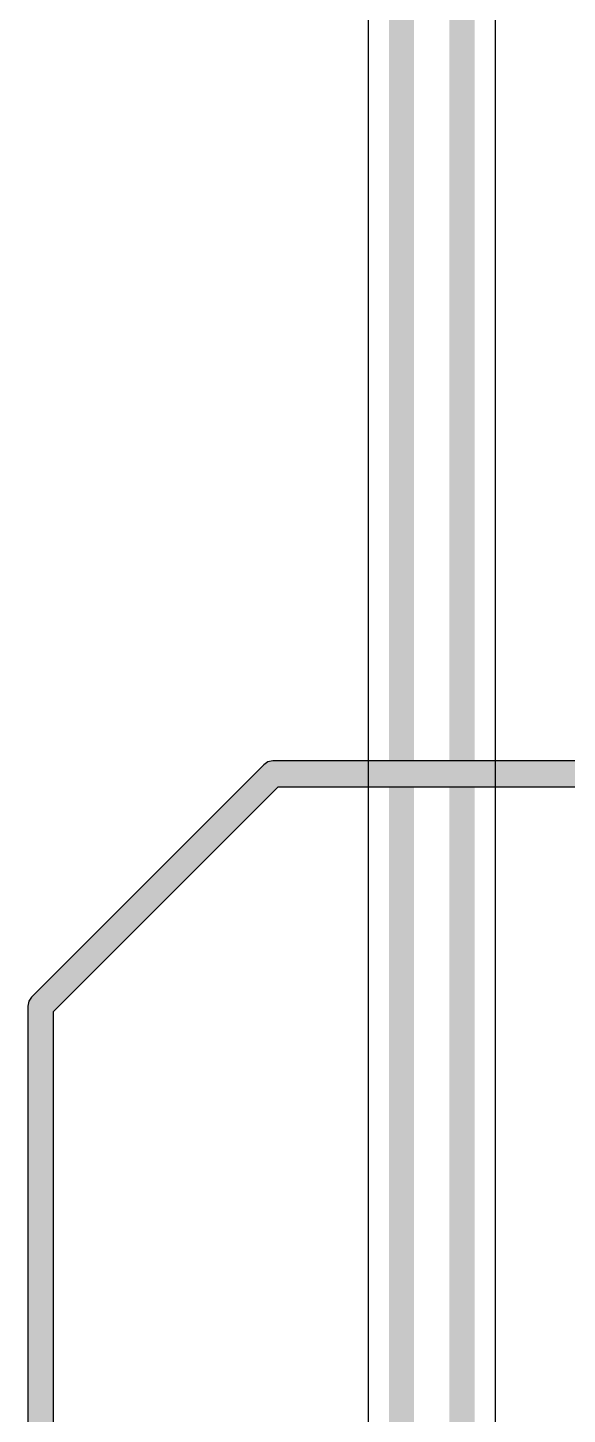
# Model space of a CAD drawing. Header units: inches. Extents: x 2.95 to 6.74, y 1.23 to 4.83.
# Drawn here: x 3.668 to 3.882, y 3.264 to 3.813 of the extents above; entities that cross this region are included whole.
import ezdxf

# ---------------------------------------------------------------- set-up
doc = ezdxf.new("R2010")
doc.units = ezdxf.units.IN
doc.header["$MEASUREMENT"] = 0
doc.layers.add('Bottom Layer', color=5, linetype='Continuous')
doc.layers.add('PWR', color=16, linetype='Continuous')

msp = doc.modelspace()

# ---------------------------------------------------------------- linework, layer by layer
at = {"layer": 'Bottom Layer'}
for p, q in [((3.80275, 4.294), (3.80275, 2.58798)), ((3.85325, 2.529), (3.85325, 4.25351))]:
    msp.add_line(p, q, dxfattribs=at)
for points in [[(3.816, 2.539, 0.01, 0.01, 0), (3.816, 4.294, 0.01, 0.01, 0)], [(3.84, 2.529, 0.01, 0.01, 0), (3.84, 4.259, 0.01, 0.01, 0)]]:
    msp.add_lwpolyline(points, format="xyseb", dxfattribs=at)
at = {"layer": 'PWR'}
for p, q in [((3.7614, 3.5216), (3.6694, 3.4296)), ((3.76305, 3.52271), (3.7614, 3.5216)), ((3.765, 3.5231), (3.76305, 3.52271)), ((4.01489, 3.5231), (3.765, 3.5231)), ((3.6781, 3.42389), (3.76711, 3.5129)), ((3.76711, 3.5129), (4.017, 3.5129)), ((3.66829, 3.42795), (3.6679, 3.426)), ((3.6694, 3.4296), (3.66829, 3.42795)), ((3.6679, 3.426), (3.6679, 3.0801)), ((3.6781, 3.075), (3.6781, 3.42389))]:
    msp.add_line(p, q, dxfattribs=at)
for points in [[(3.673, 3.426, 0.01, 0.01, 0), (3.765, 3.518, 0.01, 0.01, 0)], [(3.765, 3.518, 0.01, 0.01, 0), (4.017, 3.518, 0.01, 0.01, 0)], [(3.673, 3.075, 0.01, 0.01, 0), (3.673, 3.426, 0.01, 0.01, 0)]]:
    msp.add_lwpolyline(points, format="xyseb", dxfattribs=at)
for points in [[(3.7625, 3.518, 0.005, 0.005, 1), (3.7675, 3.518, 0.005, 0.005, 1)], [(3.7625, 3.518, 0.005, 0.005, 1), (3.7675, 3.518, 0.005, 0.005, 1)], [(3.6705, 3.426, 0.005, 0.005, 1), (3.6755, 3.426, 0.005, 0.005, 1)], [(3.6705, 3.426, 0.005, 0.005, 1), (3.6755, 3.426, 0.005, 0.005, 1)]]:
    msp.add_lwpolyline(points, format="xyseb", close=True, dxfattribs=at)

doc.saveas('drawing.dxf')
